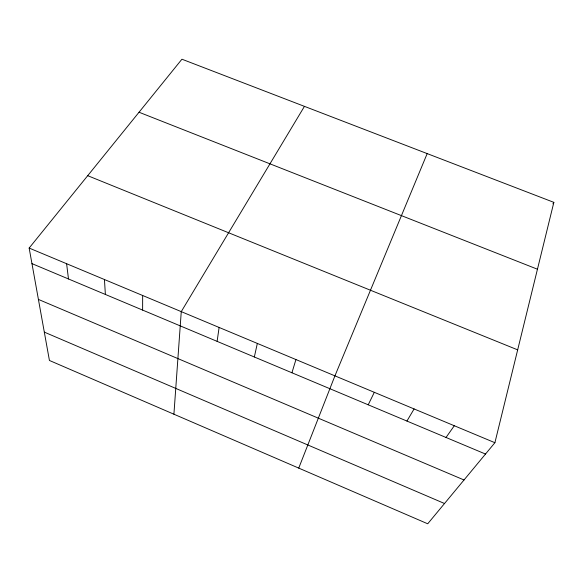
<?xml version="1.0" encoding="UTF-8"?>
<svg xmlns="http://www.w3.org/2000/svg" width="583" height="583" viewBox="0 0 583 583"><rect width="100%" height="100%" fill="white"/><g stroke="black" fill="none" stroke-linecap="round" stroke-linejoin="round"><path stroke-width="0.87" d="M142.624 310.09L142.66 295.494M173.909 414.207L181.262 311.628L304.45 106.361M217.116 341.361L219.113 327.449M254.341 356.993L257.336 343.423M494.901 442.708L553.85 202.352L181.932 59.211L29.15 248.059L49.424 360.462L427.718 523.789L494.901 442.708L29.15 248.059M291.93 372.77L295.938 359.551M298.744 468.105L334.934 375.853L427.179 153.599M368.216 404.806L374.322 392.308M406.927 421.057L414.105 408.938M552.939 203.817L553.85 202.352M446.024 437.469L454.303 425.736M139.031 112.235L537.453 269.222M87.705 175.68L517.675 349.866M31.956 263.625L485.508 454.048M38.412 299.414L464.024 479.977M44.315 332.121L444.523 503.515M66.608 263.713L68.488 278.966M104.444 279.527L105.377 294.451"/></g></svg>
